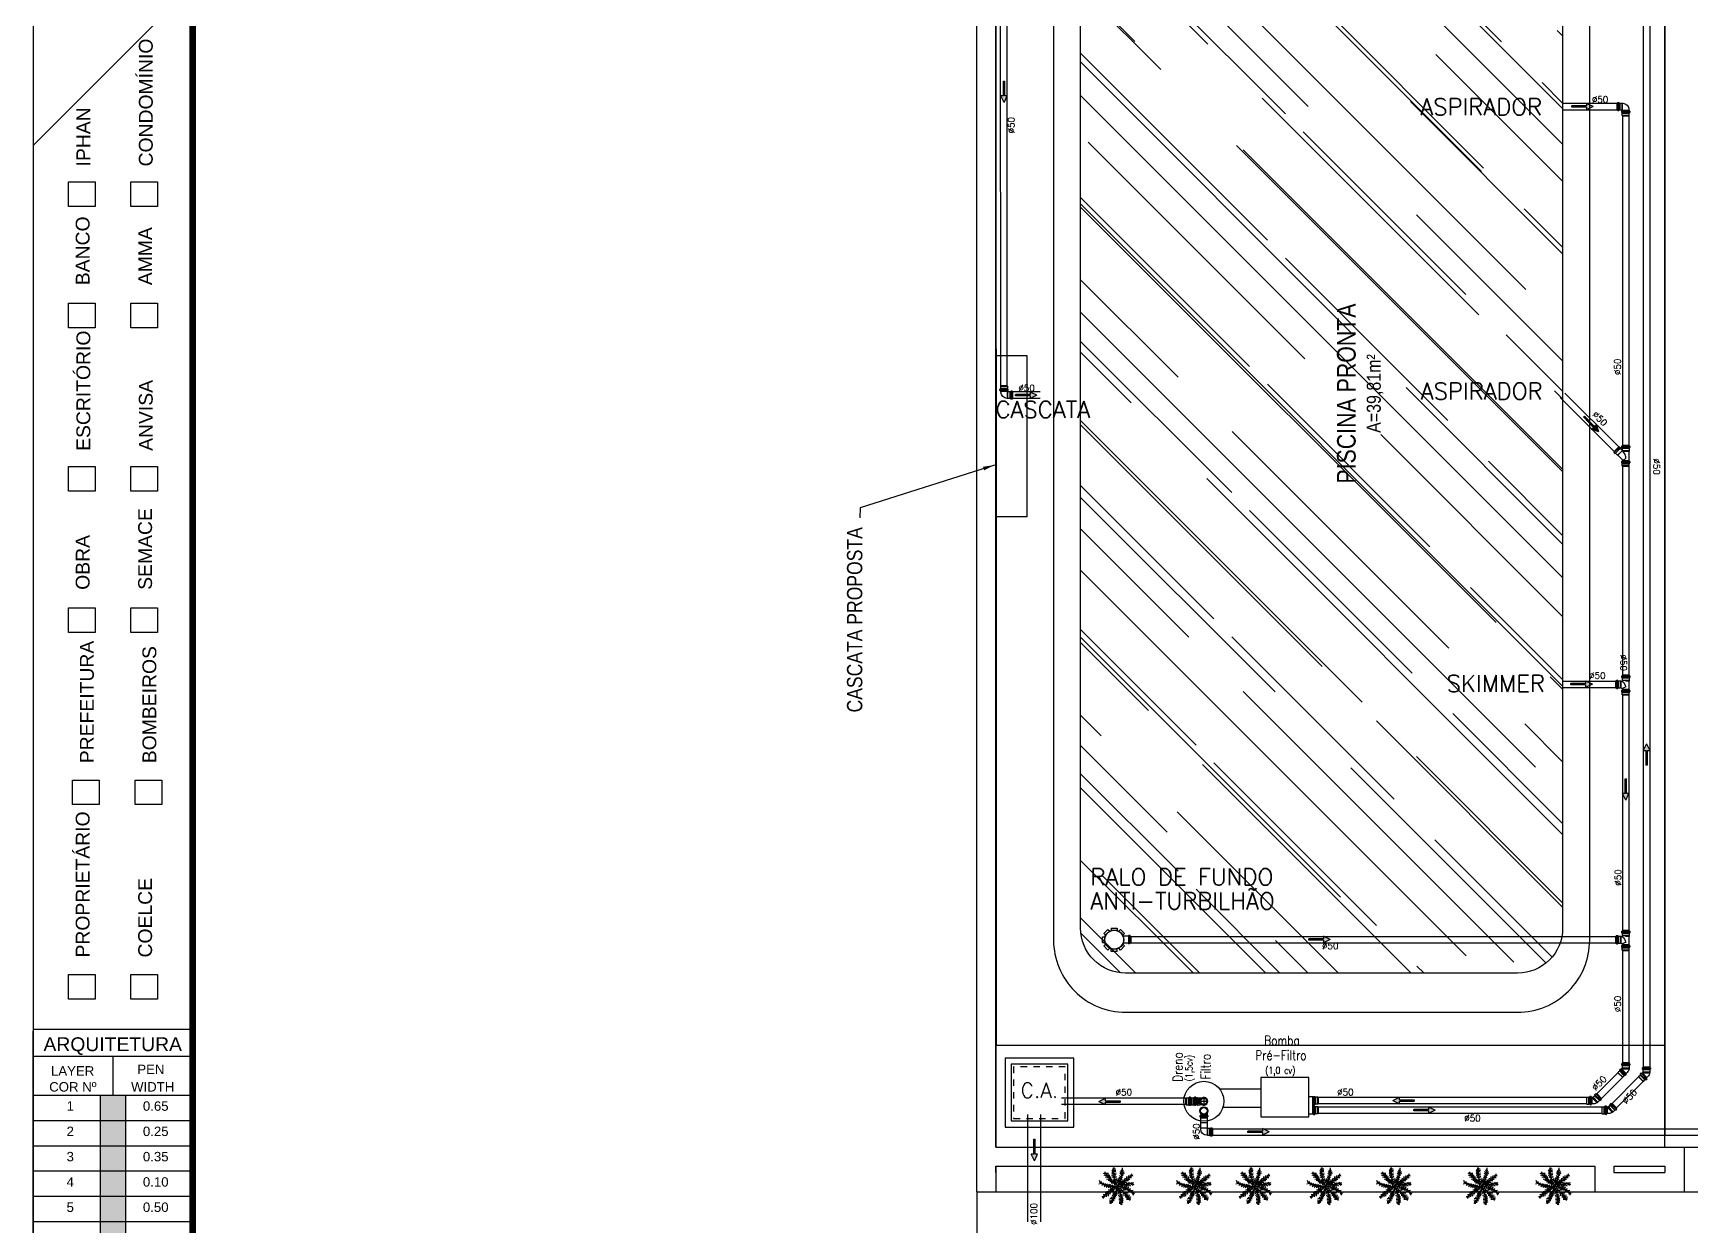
# Model space of a CAD drawing. Header units: millimetres. Extents: x 3923 to 4007, y 744 to 982.
# Drawn here: x 3923.03 to 3949, y 813.66 to 832.34 of the extents above; entities that cross this region are included whole.
import ezdxf
from ezdxf.enums import TextEntityAlignment as Align

# ---------------------------------------------------------------- set-up
doc = ezdxf.new("R2010")
doc.units = ezdxf.units.MM
doc.header["$LTSCALE"] = 20
doc.linetypes.add('HIDDEN', pattern=[0.375, 0.25, -0.125])
doc.linetypes.add('LS', pattern=[0.5, 0.25, -0.25])
for name, color, linetype in [('AF', 5, 'Continuous'), ('CONEXAO_ESGOTO_ES', 7, 'Continuous'), ('E-txt-g', 3, 'Continuous'), ('Esgoto', 5, 'Continuous'), ('HIDROGRAFIA', 4, 'Continuous'), ('HIDROSSANITÁRIO', 8, 'Continuous'), ('LINHA_SIMETRIA', 1, 'LS'), ('OITI_AF_TEXTOS INDICAÇÕES', 2, 'Continuous'), ("PRANCHA - PROJETU'S", 7, 'Continuous'), ('Prumadas_T', 2, 'Continuous'), ('SANITÁRIO', 2, 'Continuous'), ('Texto-Tubos', 7, 'Continuous'), ('TigreCad', 3, 'Continuous'), ('Tinterno', 9, 'Continuous'), ('VE', 118, 'Continuous')]:
    doc.layers.add(name, color=color, linetype=linetype)
doc.layers.add('E-Txt-W', color=7, linetype='Continuous', lineweight=20)
doc.styles.add('ARIAL', font='arial.ttf', dxfattribs={"height": 2})
doc.styles.add('F2', font='ARIALN.TTF')
doc.styles.add('R80', font='simplex.shx', dxfattribs={"height": 12})
doc.styles.add('REG60', font='romans.shx', dxfattribs={"width": 0.8, "height": 0.15})
doc.styles.add('REG80', font='romans.shx', dxfattribs={"width": 0.8, "height": 0.2})
doc.styles.add('ROMANS', font='romans__.ttf', dxfattribs={"height": 0.1})
doc.styles.get("Standard").update_dxf_attribs({"font": 'arial.ttf'})
doc.styles.add('TCTUBOS-TXT', font='txt.shx')
doc.dimstyles.get("Standard").update_dxf_attribs({"dimtxt": 0.18, "dimasz": 0.18, "dimexe": 0.18, "dimexo": 0.0625, "dimgap": 0.09, "dimtad": 0, "dimtih": 1, "dimtoh": 1, "dimdec": 4, "dimzin": 0, "dimdsep": 46, "dimtxsty": 'Standard', "dimcen": 0.09, "dimadec": 0, "dimazin": 0, "dimtfac": 1, "dimtdec": 4, "dimtofl": 0, "dimtmove": 0, "dimatfit": 3, "dimfxl": 0, "dimtolj": 1, "dimtzin": 0, "dimarcsym": 0})

# ---------------------------------------------------------------- blocks, each defined once
blk = doc.blocks.new('ADFSGASDFG')
at = {"layer": "PRANCHA - PROJETU'S"}
h = blk.add_hatch(color=1, dxfattribs=at)
h.set_gradient(color1=(255, 0, 0), color2=(255, 0, 0), tint=1)
h.paths.add_polyline_path([(278.03, 60.265), (277.634, 60.265), (277.634, 59.869), (278.03, 59.869)])
h = blk.add_hatch(color=1, dxfattribs=at)
h.set_gradient(color1=(255, 255, 0), color2=(255, 255, 0), tint=1)
h.paths.add_polyline_path([(278.03, 59.473), (278.03, 59.869), (277.634, 59.869), (277.634, 59.473)])
h = blk.add_hatch(color=1, dxfattribs=at)
h.set_gradient(color1=(0, 255, 0), color2=(0, 255, 0), tint=1)
h.paths.add_polyline_path([(278.03, 59.473), (277.634, 59.473), (277.634, 59.077), (278.03, 59.077)])
h = blk.add_hatch(color=1, dxfattribs=at)
h.set_gradient(color1=(0, 255, 255), color2=(0, 255, 255), tint=1)
h.paths.add_polyline_path([(278.03, 59.077), (277.634, 59.077), (277.634, 58.681), (278.03, 58.681)])
h = blk.add_hatch(color=1, dxfattribs=at)
h.set_gradient(color1=(0, 0, 255), color2=(0, 0, 255), tint=1)
h.paths.add_polyline_path([(278.03, 58.681), (277.634, 58.681), (277.634, 58.285), (278.03, 58.285)])
h = blk.add_hatch(color=1, dxfattribs=at)
h.set_gradient(color1=(255, 0, 255), color2=(255, 0, 255), tint=1)
h.paths.add_polyline_path([(278.03, 58.285), (277.634, 58.285), (277.634, 57.889), (278.03, 57.889)])
at = {"layer": "PRANCHA - PROJETU'S", "color": 1}
for p, q in [((276.578, 107.346), (276.578, 47.946)), ((279.078, 77.646), (276.578, 75.146))]:
    blk.add_line(p, q, dxfattribs=at)
at = {"layer": "PRANCHA - PROJETU'S"}
for p, q in [((279.086, 61.299), (276.578, 61.299)), ((276.578, 55.909), (276.578, 61.272)), ((279.086, 60.876), (276.578, 60.876)), ((279.086, 60.876), (276.578, 60.876)), ((277.832, 60.265), (277.832, 60.876)), ((279.086, 60.876), (279.086, 55.909)), ((279.086, 60.265), (276.578, 60.265)), ((277.634, 55.909), (277.634, 60.265)), ((278.03, 55.909), (278.03, 60.265)), ((279.086, 59.869), (276.578, 59.869)), ((279.086, 59.473), (276.578, 59.473)), ((279.086, 59.077), (276.578, 59.077)), ((279.086, 58.681), (276.578, 58.681)), ((279.086, 58.285), (276.578, 58.285))]:
    blk.add_line(p, q, dxfattribs=at)
at = {"layer": "PRANCHA - PROJETU'S", "color": 4, "const_width": 0.1}
blk.add_lwpolyline([(279.078, 106.346), (359.678, 106.346), (359.678, 48.946), (279.078, 48.946)], close=True, dxfattribs=at)
at = {"layer": "PRANCHA - PROJETU'S"}
for points in [[(277.13, 74.573), (277.548, 74.573), (277.548, 74.187), (277.13, 74.187)], [(278.109, 74.573), (278.526, 74.573), (278.526, 74.187), (278.109, 74.187)], [(277.13, 72.674), (277.548, 72.674), (277.548, 72.289), (277.13, 72.289)], [(278.109, 72.674), (278.526, 72.674), (278.526, 72.289), (278.109, 72.289)], [(277.13, 70.118), (277.548, 70.118), (277.548, 69.732), (277.13, 69.732)], [(278.109, 70.118), (278.526, 70.118), (278.526, 69.732), (278.109, 69.732)], [(277.13, 67.904), (277.548, 67.904), (277.548, 67.518), (277.13, 67.518)], [(278.109, 67.904), (278.526, 67.904), (278.526, 67.518), (278.109, 67.518)], [(277.197, 65.206), (277.615, 65.206), (277.615, 64.821), (277.197, 64.821)], [(278.176, 65.206), (278.594, 65.206), (278.594, 64.821), (278.176, 64.821)], [(277.13, 62.158), (277.548, 62.158), (277.548, 61.773), (277.13, 61.773)], [(278.109, 62.158), (278.526, 62.158), (278.526, 61.773), (278.109, 61.773)]]:
    blk.add_lwpolyline(points, close=True, dxfattribs=at)
at = {"layer": "PRANCHA - PROJETU'S", "color": 2, "style": 'ARIAL'}
for s, height, p in [('CONDOMÍNIO', 0.2168, (278.235, 74.816)), ('IPHAN', 0.2168, (277.256, 74.816)), ('BANCO', 0.2168, (277.245, 72.956)), ('AMMA', 0.2168, (278.224, 72.956)), ('ESCRITÓRIO', 0.2168, (277.256, 70.361)), ('ANVISA', 0.2168, (278.235, 70.361)), ('SEMACE', 0.2168, (278.224, 68.185)), ('OBRA', 0.2168, (277.245, 68.185)), ('PREFEITURA', 0.2168, (277.312, 65.469)), ('BOMBEIROS', 0.2168, (278.291, 65.469)), ('PROPRIETÁRIO', 0.21676, (277.245, 62.426)), ('COELCE', 0.2168, (278.224, 62.426))]:
    blk.add_text(s, height=height, rotation=90, dxfattribs=at).set_placement(p, align=Align.TOP_LEFT)
blk.add_text('ARQUITETURA', height=0.21676, dxfattribs=at).set_placement((276.74, 61.176), align=Align.TOP_LEFT)
at = {"layer": "PRANCHA - PROJETU'S", "style": 'ARIAL'}
for s, height, p in [('LAYER', 0.1479, (276.858, 60.724)), ('PEN', 0.1479, (278.211, 60.747)), ('COR Nº', 0.1479, (276.83, 60.474)), ('WIDTH', 0.1479, (278.113, 60.474)), ('1', 0.148, (277.102, 60.173)), ('0.65', 0.1479, (278.298, 60.173)), ('2', 0.148, (277.102, 59.777)), ('0.25', 0.1479, (278.298, 59.777)), ('3', 0.148, (277.102, 59.381)), ('0.35', 0.1479, (278.298, 59.381)), ('4', 0.148, (277.102, 58.985)), ('0.10', 0.1479, (278.298, 58.985)), ('5', 0.148, (277.102, 58.589)), ('0.50', 0.1479, (278.298, 58.589))]:
    blk.add_text(s, height=height, dxfattribs=at).set_placement(p, align=Align.TOP_LEFT)
blk = doc.blocks.new('TXT-AMB75')
at = {"layer": 'E-txt-g', "style": 'REG80', "width": 0.8, "flags": 8}
blk.add_attdef('TXT', text='', height=0.2, dxfattribs=at).set_placement((0.005, 0.296), align=Align.CENTER)
at = {"layer": 'E-Txt-W', "style": 'REG60', "width": 0.8, "flags": 8}
blk.add_attdef('TXT', text='', height=0.15, dxfattribs=at).set_placement((0.005, 0.027), align=Align.CENTER)
blk = doc.blocks.new('FLOR2')
at = {"layer": 'VE', "color": 8}
for p, q in [((-80, 253), (-102, 282)), ((-83, 267), (-72, 290)), ((-77, 238), (-65, 269)), ((52, 229), (26, 258)), ((54, 258), (41, 273)), ((51, 215), (80, 258)), ((53, 244), (74, 286)), ((-248, 123), (-283, 102)), ((-229, 122), (-259, 154)), ((-209, 119), (-251, 98)), ((-190, -16), (-242, 10)), ((-171, 110), (-217, 98)), ((-195, 116), (-211, 147)), ((-162, -11), (-204, 23)), ((-143, 101), (-184, 85)), ((-138, -6), (-174, 21)), ((-157, 106), (-168, 137)), ((-111, 87), (-161, 77)), ((-104, -3), (-140, 24)), ((-129, 95), (-135, 128)), ((-92, 76), (-133, 60)), ((-79, 0), (-115, 28)), ((-71, 63), (-110, 47)), ((-101, 81), (-107, 115)), ((-75, 224), (-102, 246)), ((-66, 186), (-93, 208)), ((-58, 153), (-91, 179)), ((-84, 72), (-80, 98)), ((-45, 110), (-83, 141)), ((-50, 47), (-83, 34)), ((-36, 82), (-75, 107)), ((-35, -8), (-70, 1)), ((-69, 200), (-48, 241)), ((-28, 27), (-69, 0)), ((-61, 166), (-31, 214)), ((-61, 56), (-57, 90)), ((-51, 128), (-27, 175)), ((-25, 50), (-48, 61)), ((-39, 91), (-20, 146)), ((-31, 67), (-12, 113)), ((-19, 33), (-9, 79)), ((-11, 15), (8, 51)), ((17, 74), (2, 113)), ((27, 103), (7, 147)), ((8, 14), (8, 51)), ((49, 200), (17, 234)), ((44, 167), (17, 210)), ((35, 128), (17, 176)), ((18, -12), (54, 12)), ((19, 20), (55, 12)), ((23, 90), (60, 113)), ((29, 26), (26, 68)), ((31, 113), (65, 137)), ((42, 157), (75, 195)), ((44, 35), (83, 29)), ((48, 191), (80, 229)), ((55, 42), (49, 84)), ((81, 61), (67, 100)), ((67, 51), (106, 45)), ((74, 13), (115, -7)), ((105, 81), (90, 117)), ((98, 75), (137, 72)), ((104, 16), (130, 47)), ((125, 101), (109, 124)), ((116, 91), (160, 89)), ((142, 118), (121, 144)), ((123, 19), (159, -8)), ((128, 20), (162, 65)), ((158, 136), (135, 160)), ((135, 110), (178, 110)), ((147, 23), (189, -11)), ((151, 128), (196, 131)), ((174, 158), (153, 176)), ((188, 178), (161, 191)), ((162, 26), (196, 73)), ((166, 147), (213, 152)), ((197, 193), (175, 202)), ((175, 29), (226, 2)), ((180, 166), (207, 166)), ((190, 32), (234, 86)), ((193, 186), (219, 189)), ((209, 38), (259, 20)), ((228, 43), (249, 73)), ((234, 50), (270, 39)), ((256, 53), (276, 71)), ((-261, -36), (-297, -24)), ((-272, -40), (-292, -59)), ((-224, -25), (-274, -7)), ((-244, -31), (-265, -60)), ((-205, -20), (-249, -73)), ((-208, -174), (-234, -177)), ((-181, -135), (-229, -140)), ((-195, -154), (-223, -154)), ((-212, -181), (-190, -190)), ((-177, -14), (-211, -60)), ((-166, -116), (-211, -119)), ((-203, -166), (-176, -179)), ((-150, -98), (-193, -98)), ((-190, -146), (-168, -164)), ((-143, -7), (-178, -52)), ((-131, -79), (-176, -77)), ((-173, -124), (-150, -147)), ((-157, -105), (-137, -132)), ((-113, -62), (-153, -60)), ((-119, -4), (-145, -35)), ((-141, -88), (-124, -111)), ((-82, -38), (-121, -33)), ((-120, -69), (-105, -105)), ((-90, -3), (-117, -34)), ((-84, -217), (-113, -232)), ((-71, -194), (-111, -203)), ((-59, -22), (-98, -16)), ((-59, -171), (-98, -175)), ((-96, -49), (-82, -88)), ((-90, -226), (-81, -245)), ((-45, -138), (-81, -148)), ((-76, -202), (-60, -237)), ((-70, -29), (-64, -72)), ((-37, -114), (-69, -119)), ((-29, -85), (-68, -96)), ((-63, -179), (-44, -219)), ((-24, -57), (-62, -72)), ((-50, -150), (-41, -185)), ((-44, -15), (-41, -57)), ((-40, -122), (-28, -153)), ((-31, -100), (-17, -124)), ((-25, -70), (-13, -100)), ((-17, -15), (-5, -46)), ((5, -32), (-13, -79)), ((16, -54), (-3, -100)), ((24, -79), (5, -134)), ((10, -38), (32, -49)), ((36, -116), (12, -162)), ((46, -154), (15, -201)), ((21, -70), (60, -95)), ((30, -98), (67, -128)), ((33, -20), (32, -58)), ((54, -187), (32, -229)), ((42, -26), (71, -6)), ((42, -141), (76, -167)), ((62, -226), (49, -257)), ((51, -63), (59, -95)), ((51, -174), (78, -196)), ((54, -32), (57, -66)), ((67, -254), (56, -278)), ((59, -212), (86, -234)), ((64, -74), (111, -79)), ((65, -241), (86, -270)), ((66, -37), (101, -13)), ((75, -83), (82, -127)), ((80, -42), (82, -69)), ((87, -94), (128, -99)), ((89, -45), (126, -21)), ((102, -109), (98, -145)), ((99, -49), (112, -81)), ((109, -52), (156, -33)), ((109, -116), (150, -121)), ((121, -130), (119, -163)), ((129, -57), (142, -88)), ((131, -143), (171, -149)), ((138, -151), (135, -176)), ((144, -60), (181, -36)), ((146, -162), (178, -167)), ((159, -62), (176, -90)), ((173, -63), (216, -42)), ((198, -64), (220, -91)), ((213, -64), (249, -35)), ((232, -63), (268, -88)), ((240, -55), (269, -28))]:
    blk.add_line(p, q, dxfattribs=at)
for centre, radius, start, end in [((1088, 462), 1187, 188.516, 202.6061), ((-486, 269), 540, 336.1944, 2.2987), ((-27, -730), 732, 93.4205, 111.3892), ((-266, -219), 343, 41.079, 90.2435), ((196, -423), 475, 115.4351, 150.987), ((-482, 28), 467, 321.3423, 356.988), ((-212, 435), 475, 295.4351, 330.987), ((201, 279), 343, 232.5988, 281.7634), ((-1103, -450), 1187, 8.516, 22.6061), ((-112, 350), 262, 304.4561, 313.2891), ((11, 743), 732, 273.4205, 291.3892), ((-241, -435), 473, 32.1218, 54.7349)]:
    blk.add_arc(centre, radius, start, end, dxfattribs=at)
blk = doc.blocks.new('*U880', base_point=(2197.625, 51.184))
at = {"linetype": 'Continuous'}
for p, q in [((2197.595, 51.233), (2197.595, 51.231)), ((2197.598, 51.233), (2197.595, 51.233)), ((2197.595, 51.231), (2197.598, 51.231)), ((2197.598, 51.236), (2197.653, 51.236)), ((2197.598, 51.236), (2197.598, 51.233)), ((2197.598, 51.233), (2197.653, 51.233)), ((2197.598, 51.231), (2197.653, 51.231)), ((2197.598, 51.231), (2197.598, 51.213)), ((2197.598, 51.213), (2197.653, 51.213)), ((2197.6, 51.211), (2197.598, 51.213)), ((2197.65, 51.211), (2197.6, 51.211)), ((2197.6, 51.211), (2197.6, 51.184)), ((2197.65, 51.211), (2197.653, 51.213)), ((2197.65, 51.184), (2197.65, 51.211)), ((2197.653, 51.236), (2197.653, 51.233)), ((2197.653, 51.236), (2197.653, 51.233)), ((2197.653, 51.233), (2197.655, 51.233)), ((2197.653, 51.231), (2197.653, 51.213)), ((2197.655, 51.231), (2197.653, 51.231)), ((2197.655, 51.233), (2197.655, 51.231))]:
    blk.add_line(p, q, dxfattribs=at)
for radius, start, end in [(0.03, 146.4427, 33.5573), (0.0275, 155.38, 24.62), (0.025, 180, 0)]:
    blk.add_arc((2197.625, 51.184), radius, start, end, dxfattribs=at)
at = {"layer": 'CONEXAO_ESGOTO_ES'}
blk.add_line((2197.645, 51.224), (2197.605, 51.224), dxfattribs=at)
blk.add_circle((2197.625, 51.184), 0.025, dxfattribs=at)
at = {"layer": 'LINHA_SIMETRIA'}
for p, q in [((2197.657, 51.184), (2197.594, 51.184)), ((2197.625, 51.24), (2197.625, 51.151))]:
    blk.add_line(p, q, dxfattribs=at)
blk = doc.blocks.new('11030602p')
at = {"layer": 'TigreCad'}
for p, q in [((0, -27), (0, 27)), ((0, 27), (4, 27)), ((6, 31), (5, 28)), ((7, 32), (16, 32)), ((7, -31), (7, 31)), ((16, -31), (16, 31)), ((17, 31), (17, 28)), ((18, 27), (23, 27)), ((23, 27), (23, 27)), ((40, 27), (23, 27)), ((40, 27), (42, 25)), ((42, -25), (42, 25)), ((0, -27), (4, -27)), ((6, -31), (5, -28)), ((7, -32), (16, -32)), ((17, -31), (17, -28)), ((18, -27), (23, -27)), ((23, -27), (23, -27)), ((40, -27), (23, -27)), ((40, -27), (42, -25))]:
    blk.add_line(p, q, dxfattribs=at)
for centre, start, end in [((4, 28), 270, 345), ((7, 31), 90, 165), ((16, 31), 5, 90), ((18, 28), 185, 270), ((4, -28), 15, 90), ((7, -31), 195, 270), ((16, -31), 270, 355), ((18, -28), 90, 175)]:
    blk.add_arc(centre, 1, start, end, dxfattribs=at)
at = {"layer": 'Tinterno'}
for p, q in [((5, -27), (5, 27)), ((17, -27), (17, 27)), ((23, 27), (23, -27)), ((23, -27), (23, 27)), ((40, 27), (40, -27))]:
    blk.add_line(p, q, dxfattribs=at)
blk = doc.blocks.new('j4n50p')
at = {"layer": 'TigreCad'}
for p, q in [((-24, 12), (-32, 3)), ((6, 27), (3, 27)), ((3, 25), (3, 27)), ((3, 27), (3, -30)), ((6, 25), (6, 27)), ((6, 27), (6, -27)), ((9, 25), (6, 25)), ((11, 27), (9, 25)), ((28, 27), (11, 27)), ((11, 27), (11, -27)), ((33, 27), (28, 27)), ((28, 27), (28, 27)), ((34, 31), (34, 28)), ((34, 31), (34, -31)), ((44, 32), (35, 32)), ((44, 31), (45, 28)), ((44, 31), (44, -31)), ((51, 27), (46, 27)), ((51, 27), (51, -27)), ((9, -27), (3, -32)), ((6, -27), (3, -30)), ((3, -30), (3, -32)), ((6, -27), (6, -29)), ((11, -27), (10, -27)), ((28, -27), (11, -27)), ((33, -27), (28, -27)), ((28, -27), (28, -27)), ((34, -31), (34, -28)), ((44, -32), (35, -32)), ((44, -31), (45, -28)), ((51, -27), (46, -27))]:
    blk.add_line(p, q, dxfattribs=at)
for centre, radius, start, end in [((10, -22), 47.3, 97.6023, 134.5558), ((33, 28), 1, 270, 355), ((35, 31), 1, 90, 175), ((44, 31), 1, 15, 90), ((46, 28), 1, 195, 270), ((10, -27), 1, 45, 135), ((33, -28), 1, 5, 90), ((35, -31), 1, 185, 270), ((44, -31), 1, 270, 345), ((46, -28), 1, 90, 165)]:
    blk.add_arc(centre, radius, start, end, dxfattribs=at)
at = {"layer": 'Tinterno'}
for p, q in [((3, -32), (-32, 3)), ((3, 25), (3, -32)), ((6, 25), (6, -29)), ((9, 25), (9, -27)), ((28, 27), (28, -27)), ((28, 27), (28, -27)), ((33, 27), (33, -27)), ((45, 27), (45, -27))]:
    blk.add_line(p, q, dxfattribs=at)
blk = doc.blocks.new('26276942p')
at = {"layer": 'TigreCad'}
for p, q in [((56, 25), (-18, 25)), ((59, 27), (56, 27)), ((56, 25), (56, 27)), ((56, 25), (56, -23)), ((59, 25), (59, 27)), ((61, 25), (59, 25)), ((59, 25), (59, -25)), ((63, 27), (61, 25)), ((63, -26), (63, 27)), ((80, 27), (63, 27)), ((80, -27), (80, 27)), ((85, 27), (80, 27)), ((80, 27), (80, 27)), ((86, 31), (86, 28)), ((86, 31), (86, -31)), ((96, 32), (87, 32)), ((96, 31), (96, -31)), ((97, 31), (98, 28)), ((103, 27), (99, 27)), ((103, 27), (103, -27)), ((-11, -25), (-18, -25)), ((26, -61), (-10, -26)), ((26, -64), (63, -26)), ((26, -64), (26, -61)), ((41, -79), (26, -64)), ((83, -39), (39, -83)), ((39, -83), (41, -81)), ((45, -90), (39, -84)), ((47, -90), (49, -89)), ((89, -50), (50, -89)), ((53, -92), (50, -89)), ((92, -53), (53, -92)), ((59, -25), (56, -23)), ((80, -27), (68, -27)), ((79, -41), (68, -29)), ((85, -27), (80, -27)), ((80, -27), (80, -27)), ((83, -39), (81, -41)), ((90, -45), (84, -39)), ((86, -31), (86, -28)), ((96, -32), (87, -32)), ((90, -47), (89, -49)), ((92, -53), (89, -50)), ((97, -31), (98, -28)), ((103, -27), (99, -27))]:
    blk.add_line(p, q, dxfattribs=at)
for points in [[(1, -1, -0.153495), (5, 0, -0.085604), (22, -2, -0.043194), (39, -9, -0.022416), (56, -21, -0.009739)], [(-11, -25, -0.086386), (-10, -17, -0.063763), (-4, -7, -0.026182), (1, -1, -0.049941)], [(59, -23, -0.003371), (61, -25, -0.009739), (67, -28, -0.042942)]]:
    blk.add_lwpolyline(points, format="xyb", dxfattribs=at)
for centre, radius, start, end in [((85, 28), 1, 270, 355), ((87, 31), 1, 90, 175), ((96, 31), 1, 15, 90), ((99, 28), 1, 195, 270), ((-11, -27), 1.5, 45, 90), ((40, -83), 1, 140, 225), ((40, -80), 1, 320, 45), ((46, -90), 1, 225, 300), ((50, -90), 1, 45, 120), ((68, -28), 1, 90, 225), ((80, -40), 1, 225, 310), ((83, -40), 1, 45, 130), ((85, -28), 1, 5, 90), ((87, -31), 1, 185, 270), ((90, -50), 1, 150, 225), ((90, -46), 1, 330, 45), ((96, -31), 1, 270, 345), ((99, -28), 1, 90, 165)]:
    blk.add_arc(centre, radius, start, end, dxfattribs=at)
at = {"layer": 'Tinterno'}
for p, q in [((-18, 25), (-18, -25)), ((56, 27), (56, -23)), ((59, 27), (59, -25)), ((61, -25), (61, 25)), ((80, -27), (80, 27)), ((86, 27), (86, -27)), ((98, 27), (98, -27)), ((62, -25), (26, -61)), ((80, -41), (41, -80)), ((90, -46), (46, -90))]:
    blk.add_line(p, q, dxfattribs=at)
blk = doc.blocks.new('j9n50p')
at = {"layer": 'TigreCad'}
for p, q in [((28, 25), (24, 25)), ((30, 27), (28, 25)), ((47, 27), (30, 27)), ((30, 27), (30, -27)), ((52, 27), (47, 27)), ((47, 27), (47, 27)), ((47, 27), (47, -27)), ((53, 31), (53, 28)), ((53, 31), (53, -31)), ((63, 32), (54, 32)), ((63, 31), (63, -31)), ((64, 31), (65, 28)), ((70, 27), (66, 27)), ((70, 27), (70, -27)), ((-25, -24), (-25, -30)), ((25, -26), (25, -30)), ((28, -25), (26, -25)), ((30, -27), (28, -25)), ((47, -27), (30, -27)), ((52, -27), (47, -27)), ((47, -27), (47, -27)), ((53, -31), (53, -28)), ((63, -32), (54, -32)), ((64, -31), (65, -28)), ((70, -27), (66, -27))]:
    blk.add_line(p, q, dxfattribs=at)
for centre, radius, start, end in [((24, -24), 48.9, 90, 180), ((52, 28), 1, 270, 355), ((54, 31), 1, 90, 175), ((63, 31), 1, 15, 90), ((66, 28), 1, 195, 270), ((26, -26), 1, 90, 180), ((52, -28), 1, 5, 90), ((54, -31), 1, 185, 270), ((63, -31), 1, 270, 345), ((66, -28), 1, 90, 165)]:
    blk.add_arc(centre, radius, start, end, dxfattribs=at)
at = {"layer": 'Tinterno'}
for p, q in [((28, 25), (28, -25)), ((47, 27), (47, -27)), ((53, 27), (53, -27)), ((65, 27), (65, -27)), ((25, -30), (-25, -30))]:
    blk.add_line(p, q, dxfattribs=at)
blk = doc.blocks.new('ten50p')
at = {"layer": 'TigreCad'}
for p, q in [((-32, 64), (-32, 55)), ((-31, 65), (-28, 66)), ((-31, 64), (31, 64)), ((-31, 55), (31, 55)), ((-31, 54), (-28, 54)), ((-27, 71), (27, 71)), ((-27, 71), (-27, 67)), ((-27, 53), (-27, 48)), ((-27, 48), (-27, 31)), ((-27, 48), (27, 48)), ((-27, 48), (-27, 48)), ((-27, 31), (27, 31)), ((-27, 31), (-25, 30)), ((-27, 27), (-27, 24)), ((-25, 27), (-27, 27)), ((-27, 27), (0, 27)), ((-25, 24), (-27, 24)), ((-27, 24), (0, 24)), ((-25, 30), (-25, 27)), ((-25, 24), (-25, -42)), ((0, 24), (0, 27)), ((27, 31), (25, 30)), ((25, 30), (25, 24)), ((27, 71), (27, 67)), ((27, 53), (27, 48)), ((27, 48), (27, 48)), ((27, 48), (27, 31)), ((31, 65), (28, 66)), ((31, 54), (28, 54)), ((32, 64), (32, 55)), ((40, 27), (38, 26)), ((40, 27), (40, -27)), ((56, 27), (40, 27)), ((57, 27), (56, 27)), ((57, 27), (57, -27)), ((61, 27), (57, 27)), ((63, 31), (62, 28)), ((63, 31), (63, -31)), ((72, 32), (64, 32)), ((72, 31), (72, -31)), ((73, 31), (74, 28)), ((79, 27), (75, 27)), ((79, 27), (79, -27)), ((0, -21), (25, -33)), ((25, -33), (25, -42)), ((40, -27), (39, -26)), ((56, -27), (40, -27)), ((57, -27), (56, -27)), ((61, -27), (57, -27)), ((63, -31), (62, -28)), ((72, -32), (64, -32)), ((73, -31), (74, -28)), ((79, -27), (75, -27))]:
    blk.add_line(p, q, dxfattribs=at)
for centre, radius, start, end in [((-31, 64), 1, 105, 180), ((-31, 55), 1, 180, 265), ((-28, 67), 1, 285, 0), ((-28, 53), 1, 0, 85), ((89, -43), 91.6, 134.1792, 165.8838), ((26, 24), 1, 180, 286.2777), ((28, 67), 1, 180, 255), ((28, 53), 1, 95, 180), ((57, -81), 108, 99.9198, 106.2777), ((31, 64), 1, 0, 75), ((31, 55), 1, 275, 0), ((61, 28), 1, 270, 355), ((64, 31), 1, 90, 175), ((72, 31), 1, 15, 90), ((75, 28), 1, 195, 270), ((57, -81), 57.6, 108.4794, 123.2986), ((61, -28), 1, 5, 90), ((64, -31), 1, 185, 270), ((72, -31), 1, 270, 345), ((75, -28), 1, 90, 165)]:
    blk.add_arc(centre, radius, start, end, dxfattribs=at)
at = {"layer": 'Tinterno'}
for p, q in [((-27, 66), (27, 66)), ((-27, 54), (27, 54)), ((-27, 48), (27, 48)), ((-25, 30), (25, 30)), ((-25, 27), (0, 27)), ((-25, 24), (0, 24)), ((0, 27), (0, 27)), ((0, 24), (0, 24)), ((38, 25), (38, -27)), ((56, 27), (56, -27)), ((62, 27), (62, -27)), ((74, 27), (74, -27)), ((-25, -42), (25, -42))]:
    blk.add_line(p, q, dxfattribs=at)
blk = doc.blocks.new('27150012p')
at = {"layer": 'TigreCad'}
for p, q in [((-92, -23), (-92, 22)), ((-92, 22), (-72, 22)), ((-81, 49), (-49, 81)), ((-81, 49), (-67, 35)), ((-49, 81), (-35, 67)), ((-23, 91), (-23, 72)), ((-23, 91), (22, 91)), ((22, 91), (22, 72)), ((49, 81), (35, 67)), ((49, 81), (81, 49)), ((81, 49), (67, 35)), ((111, 27), (70, 27)), ((113, 31), (112, 28)), ((122, 32), (114, 32)), ((114, 31), (114, -31)), ((122, 31), (122, -31)), ((123, 31), (124, 28)), ((129, 27), (125, 27)), ((129, 27), (129, -27)), ((-92, -23), (-72, -23)), ((-81, -49), (-67, -35)), ((-49, -81), (-81, -49)), ((-49, -81), (-35, -67)), ((-23, -92), (-23, -72)), ((22, -92), (-23, -92)), ((22, -92), (22, -72)), ((49, -81), (35, -67)), ((81, -49), (49, -81)), ((81, -49), (67, -35)), ((111, -27), (70, -27)), ((113, -31), (112, -28)), ((122, -32), (114, -32)), ((123, -31), (124, -28)), ((129, -27), (125, -27))]:
    blk.add_line(p, q, dxfattribs=at)
blk.add_circle((0, 0), 75.5, dxfattribs=at)
for centre, start, end in [((111, 28), 270, 355), ((114, 31), 90, 175), ((122, 31), 15, 90), ((125, 28), 195, 270), ((111, -28), 5, 90), ((114, -31), 185, 270), ((122, -31), 270, 345), ((125, -28), 90, 165)]:
    blk.add_arc(centre, 1, start, end, dxfattribs=at)
at = {"layer": 'Tinterno'}
for p, q in [((112, 27), (112, -27)), ((124, 27), (124, -27))]:
    blk.add_line(p, q, dxfattribs=at)
blk.add_circle((0, 0), 73.5, dxfattribs=at)
blk = doc.blocks.new('_cxareia')
for p, q in [((40, 40), (-40, 40)), ((-40, 40), (-40, -40)), ((40, -40), (40, 40)), ((-40, -40), (40, -40))]:
    blk.add_line(p, q)
at = {"color": 1, "linetype": 'Continuous', "ltscale": 0.5}
for p, q in [((33, 33), (-33, 33)), ((-33, 33), (-33, -33)), ((33, -33), (33, 33)), ((-33, -33), (33, -33))]:
    blk.add_line(p, q, dxfattribs=at)
at = {"color": 1, "linetype": 'HIDDEN', "ltscale": 0.5}
for p, q in [((30, 30), (-30, 30)), ((-30, 30), (-30, -30)), ((30, -30), (30, 30)), ((-30, -30), (30, -30))]:
    blk.add_line(p, q, dxfattribs=at)
at = {"style": 'R80'}
blk.add_text('C.A.', height=17.28, dxfattribs=at).set_placement((-22, -6.1))
blk = doc.blocks.new('j9n50s')
at = {"layer": 'TigreCad'}
for p, q in [((19, 25), (30, 25)), ((19, -25), (30, -25))]:
    blk.add_line(p, q, dxfattribs=at)
for radius in [31.8, 27.4]:
    blk.add_circle((0, 0), radius, dxfattribs=at)
at = {"layer": 'Tinterno'}
for p, q in [((30, 25), (30, 10)), ((30, -10), (30, -25))]:
    blk.add_line(p, q, dxfattribs=at)
blk.add_circle((0, 0), 25.6, dxfattribs=at)
blk = doc.blocks.new('26300509p')
at = {"layer": 'TigreCad'}
for p, q in [((0, -27), (0, 27)), ((0, 27), (4, 27)), ((6, 31), (5, 28)), ((7, 32), (16, 32)), ((7, -31), (7, 31)), ((17, 31), (17, 28)), ((17, -31), (17, 31)), ((18, 27), (23, 27)), ((23, 27), (62, 27)), ((23, 27), (23, 27)), ((23, -27), (23, 27)), ((0, -27), (4, -27)), ((6, -31), (5, -28)), ((7, -32), (16, -32)), ((17, -31), (17, -28)), ((18, -27), (23, -27)), ((23, -27), (62, -27)), ((23, -27), (23, -27))]:
    blk.add_line(p, q, dxfattribs=at)
for centre, start, end in [((4, 28), 270, 345), ((7, 31), 90, 165), ((16, 31), 5, 90), ((18, 28), 185, 270), ((4, -28), 15, 90), ((7, -31), 195, 270), ((16, -31), 270, 355), ((18, -28), 90, 175)]:
    blk.add_arc(centre, 1, start, end, dxfattribs=at)
at = {"layer": 'Tinterno'}
for p, q in [((5, -27), (5, 27)), ((17, -27), (17, 27)), ((23, -27), (23, 27)), ((62, -27), (62, 27))]:
    blk.add_line(p, q, dxfattribs=at)
blk = doc.blocks.new('Seta')
at = {"layer": 'AF'}
blk.add_hatch(color=256, dxfattribs=at).paths.add_polyline_path([(-0.115, 0.004), (-0.115, -0.006), (0, -0.006), (0, -0.027), (0.053, -0.001), (0, 0.024), (0, 0.004)])
for p, q in [((0, 0.004), (-0.115, 0.004)), ((-0.115, -0.006), (-0.115, 0.004)), ((0.053, -0.001), (0, 0.024)), ((0, 0.024), (0, 0.004)), ((0, -0.006), (-0.115, -0.006)), ((0.053, -0.001), (0, -0.027)), ((0, -0.006), (0, -0.027))]:
    blk.add_line(p, q, dxfattribs=at)

msp = doc.modelspace()

# ---------------------------------------------------------------- hatches: boundary and pattern name
at = {"layer": 'AF'}
msp.add_hatch(color=256, dxfattribs=at).paths.add_polyline_path([(3944.661, 815.483), (3944.661, 815.463), (3944.891, 815.463), (3944.891, 815.422), (3944.997, 815.473), (3944.891, 815.524), (3944.891, 815.483)])
at = {"layer": 'HIDROSSANITÁRIO'}
h = msp.add_hatch(dxfattribs=at)
h.set_pattern_fill('AR-RROOF', color=8, scale=1.2, angle=135, style=0)
h.set_pattern_definition([(135, (4165.9969, -2176.6678), (-2.71529004, 1.01823376), [18, -2.4, 6, -1.2]), (135, (4164.4441, -2175.9635), (-0.2800143, -1.9770706), [3.6, -0.396, 7.2, -0.9]), (135, (4164.8514, -2176.9648), (-4.98086017, 3.84383246), [9.6, -1.68, 4.8, -1.2])])
edge = h.paths.add_edge_path()
edge.add_arc((3946.288, 835.02), 0.706, 0, 90, ccw=False)
edge.add_line((3946.994, 835.02), (3946.994, 818.326))
edge.add_arc((3946.288, 818.326), 0.706, -90, 0, ccw=False)
edge.add_line((3946.288, 817.62), (3940.147, 817.62))
edge.add_arc((3940.147, 818.326), 0.706, 180, 270, ccw=False)
edge.add_line((3939.442, 818.326), (3939.442, 835.02))
edge.add_arc((3940.147, 835.02), 0.706, 90, 180, ccw=False)
edge.add_line((3940.147, 835.726), (3946.288, 835.726))
h.paths.add_polyline_path([(3943.831, 825.213), (3943.831, 828.185), (3943.379, 828.185), (3943.379, 825.213)], flags=24)
h.paths.add_polyline_path([(3944.253, 826.017), (3944.253, 827.381), (3943.858, 827.381), (3943.858, 826.017)], flags=24)

# ---------------------------------------------------------------- linework, layer by layer
at = {"layer": 'AF'}
for p, q in [((3944.891, 815.483), (3944.661, 815.483)), ((3944.661, 815.463), (3944.661, 815.483)), ((3944.891, 815.463), (3944.661, 815.463)), ((3944.997, 815.473), (3944.891, 815.524)), ((3944.891, 815.524), (3944.891, 815.483)), ((3944.997, 815.473), (3944.891, 815.422)), ((3944.891, 815.463), (3944.891, 815.422))]:
    msp.add_line(p, q, dxfattribs=at)
at = {"layer": 'HIDROSSANITÁRIO', "color": 8, "linetype": 'Continuous'}
for p, q in [((3937.813, 814.197), (3937.813, 859.197)), ((3938.113, 814.897), (3938.113, 838.325)), ((3948.598, 835.14), (3948.598, 816.488)), ((3948.598, 816.488), (3938.113, 816.488)), ((3938.113, 814.897, 2.518), (3948.598, 814.897, 1.58)), ((3948.598, 814.897, 0.034), (3948.898, 814.897, 0.034)), ((3948.898, 814.897, 1.006), (3948.898, 814.197, 1.58)), ((3948.898, 814.897, 1.006), (3954.898, 814.897, 1.006)), ((3938.113, 814.497), (3938.113, 814.597)), ((3938.113, 814.597), (3938.113, 814.197)), ((3938.113, 814.597, 2.489), (3947.498, 814.597, 1.58)), ((3938.113, 814.597), (3938.113, 814.197)), ((3947.498, 814.597, 1.58), (3947.498, 814.197, 1.58)), ((3947.798, 814.597, -0.363), (3948.598, 814.597, -0.363)), ((3947.798, 814.597, 0.609), (3948.598, 814.597, 0.609)), ((3947.798, 814.597, 0.609), (3948.598, 814.597, 0.609)), ((3947.798, 814.597, 1.58), (3947.798, 814.497, 1.58)), ((3948.598, 814.597, 0.609), (3948.598, 814.497, 1.006)), ((3948.598, 814.597, 1.58), (3948.598, 814.497, 1.58)), ((3947.798, 814.497, 0.609), (3948.598, 814.497, 0.609)), ((3937.813, 814.197), (3938.113, 814.197)), ((3937.813, 814.197), (3937.813, 809.197)), ((3937.813, 814.197), (3938.113, 814.197)), ((3938.113, 814.197), (3947.498, 814.197, 1.58)), ((3947.498, 814.197, 0.609), (3948.898, 814.197, 0.609)), ((3948.898, 814.197, -0.363), (3968.765, 814.197, 1.047))]:
    msp.add_line(p, q, dxfattribs=at)
at = {"layer": 'HIDROSSANITÁRIO', "color": 8}
msp.add_line((3948.598, 816.488), (3948.598, 815.094, 1.58), dxfattribs=at)
msp.add_lwpolyline([(3938.113, 816.488), (3948.597, 816.493), (3948.598, 835.14), (3948.391, 836.084), (3947.921, 836.972), (3947.256, 837.639), (3946.828, 837.894), (3945.79, 838.264), (3945.113, 838.325), (3938.113, 838.325), (3938.121, 816.488)], dxfattribs=at)
at = {"layer": 'HIDROSSANITÁRIO', "color": 8, "elevation": -0.493}
for points in [[(3946.288, 835.96), (3940.147, 835.96, 0.414214), (3939.018, 834.831), (3939.018, 818.137, 0.414214), (3940.147, 817.008), (3946.288, 817.008, 0.414214), (3947.418, 818.137), (3947.418, 834.831, 0.414214)], [(3946.288, 835.726, -0.414214), (3946.994, 835.02), (3946.994, 818.326, -0.414214), (3946.288, 817.62), (3940.147, 817.62, -0.414214), (3939.442, 818.326), (3939.442, 835.02, -0.414214), (3940.147, 835.726)]]:
    msp.add_lwpolyline(points, format="xyb", close=True, dxfattribs=at)
at = {"layer": 'HIDROSSANITÁRIO', "color": 8, "linetype": 'HIDDEN'}
msp.add_lwpolyline([(3938.113, 824.769), (3938.113, 827.294), (3938.6, 827.294), (3938.6, 824.769)], close=True, dxfattribs=at)
at = {"layer": 'HIDROSSANITÁRIO', "color": 8, "linetype": 'Continuous', "elevation": 1.58}
msp.add_lwpolyline([(3948.598, 814.897), (3948.598, 816.493), (3938.113, 816.488), (3938.113, 814.897)], close=True, dxfattribs=at)
at = {"layer": 'SANITÁRIO'}
for p, q in [((3942.267, 815.802), (3941.622, 815.802)), ((3941.672, 815.524), (3942.267, 815.524))]:
    msp.add_line(p, q, dxfattribs=at)
for points in [[(3942.267, 815.372), (3943.017, 815.372), (3943.017, 815.984), (3942.267, 815.984)], [(3943.013, 815.419), (3943.078, 815.419), (3943.078, 815.682), (3943.013, 815.682)]]:
    msp.add_lwpolyline(points, close=True, dxfattribs=at)
msp.add_circle((3941.373, 815.614), 0.313, dxfattribs=at)
at = {"layer": 'TigreCad'}
for p, q in [((3948.257, 834.941), (3948.257, 816.149)), ((3948.358, 834.941), (3948.358, 816.149)), ((3938.192, 826.817, -0.493), (3938.188, 834.643, -0.493)), ((3938.293, 826.817, -0.493), (3938.288, 834.643, -0.493)), ((3946.994, 831.246, -0.493), (3947.843, 831.246, -0.493)), ((3946.994, 831.145, -0.493), (3947.843, 831.145, -0.493)), ((3947.933, 831.052, -0.493), (3947.933, 825.887, -0.493)), ((3948.034, 831.052, -0.493), (3948.034, 825.887, -0.493)), ((3938.806, 826.724, -0.493), (3938.383, 826.724, -0.493)), ((3938.806, 826.622, -0.493), (3938.383, 826.622, -0.493)), ((3946.958, 826.635, -0.493), (3947.802, 825.791, -0.493)), ((3947.03, 826.706, -0.493), (3947.873, 825.863, -0.493)), ((3947.933, 825.563, -0.493), (3947.933, 822.288, -0.493)), ((3948.034, 825.563, -0.493), (3948.034, 822.288, -0.493)), ((3946.994, 822.196, -0.493), (3947.824, 822.196, -0.493)), ((3946.994, 822.095, -0.493), (3947.824, 822.095, -0.493)), ((3947.933, 821.979, -0.493), (3947.933, 818.288, -0.493)), ((3948.034, 821.979, -0.493), (3948.034, 818.288, -0.493)), ((3940.227, 818.195), (3947.824, 818.195, -0.493)), ((3940.227, 818.094), (3947.824, 818.094, -0.493)), ((3947.933, 817.979, -0.493), (3947.933, 816.214, -0.493)), ((3948.034, 817.979, -0.493), (3948.034, 816.214, -0.493)), ((3947.86, 816.061, -0.493), (3947.529, 815.73)), ((3947.931, 815.989, -0.493), (3947.601, 815.659)), ((3948.184, 815.996), (3947.768, 815.581)), ((3948.255, 815.924), (3947.84, 815.509)), ((3941.093, 815.665), (3939.144, 815.665)), ((3947.369, 815.674), (3943.161, 815.674)), ((3938.61, 815.407), (3938.61, 813.725)), ((3938.814, 815.407), (3938.814, 813.725)), ((3941.093, 815.563), (3939.144, 815.563)), ((3947.369, 815.572), (3943.161, 815.572)), ((3947.609, 815.524), (3943.161, 815.524)), ((3947.609, 815.423), (3943.161, 815.423)), ((3941.322, 815.279), (3941.322, 815.192)), ((3941.423, 815.279), (3941.423, 815.192)), ((3941.513, 815.182), (3977.46, 815.182)), ((3941.513, 815.081), (3977.46, 815.081))]:
    msp.add_line(p, q, dxfattribs=at)

# ---------------------------------------------------------------- block references
at = {"layer": 'AF'}
for name, p, xscale, yscale, zscale, rotation in [('Seta', (3938.244, 831.364), 2, 2, 2, 270), ('11030602p', (3938.242, 826.734, -0.493), 0.002, 0.002, 0.002, 89.9999999999878), ('Seta', (3947.488, 826.175), 2, 2, 2, 313.748867166623), ('Seta', (3948.305, 821.109), 2, 2, 2, 89.99999999999999), ('Seta', (3947.986, 820.434, -0.493), 2, 2, 2, 270), ('11030602p', (3947.983, 818.062, -0.493), 0.002, 0.002, 0.002, 270), ('Seta', (3939.832, 815.609), 2, 2, 2, 180), ('Seta', (3944.439, 815.623), 2, 2, 2, 180), ('Seta', (3938.72, 814.788), 2, 2, 2, 270)]:
    msp.add_blockref(name, p, dxfattribs=dict(at, xscale=xscale, yscale=yscale, zscale=zscale, rotation=rotation))
at = {"layer": 'AF', "xscale": 2, "yscale": 2, "zscale": 2}
for p in [(3947.367, 831.196), (3938.652, 826.674), (3947.355, 822.147), (3943.247, 818.15), (3942.291, 815.138)]:
    msp.add_blockref('Seta', p, dxfattribs=at)
at = {"layer": 'Esgoto', "xscale": 0.002, "yscale": 0.002, "zscale": 0.002}
for p, rotation in [((3947.983, 831.135, -0.493), 270), ((3947.983, 825.646, -0.493), 270.0000000000155), ((3947.983, 822.062, -0.493), 270), ((3947.954, 816.084, -0.493), 225.0000000000335), ((3948.278, 816.019), 225.0000000001512), ((3947.452, 815.623), 180.0000000000364), ((3947.692, 815.473), 180)]:
    msp.add_blockref('11030602p', p, dxfattribs=dict(at, rotation=rotation))
at = {"layer": 'HIDROGRAFIA', "xscale": 0.01350000000093132, "yscale": 0.01350000000093132, "zscale": 0.01350000000093132}
msp.add_blockref('_cxareia', (3938.797, 815.751), dxfattribs=at)
at = {"layer": 'HIDROSSANITÁRIO', "color": 8}
ref = msp.add_blockref('TXT-AMB75', (3944.183, 826.691, -0.493), dxfattribs=dict(at, xscale=1.458, yscale=1.458, zscale=1.458, rotation=90))
ref.add_attrib('TXT', 'PISCINA PRONTA', dxfattribs={"layer": 'E-txt-g', "color": 2, "height": 0.2916, "rotation": 90, "style": 'F2'}).set_placement((3943.751, 826.699, -0.493), align=Align.CENTER)
ref.add_attrib('TXT', 'A=39,81m²', dxfattribs={"layer": 'E-Txt-W', "height": 0.2187, "rotation": 90, "style": 'F2'}).set_placement((3944.144, 826.699, -0.493), align=Align.CENTER)
at = {"layer": 'HIDROSSANITÁRIO', "color": 8, "ltscale": 0.35, "extrusion": (0, 0, -1), "xscale": 0.001015840794525151, "yscale": 0.001015840794525151, "zscale": -0.001015840794525151, "rotation": 216.8674586725334}
for p in [(-3940.029, 814.284), (-3941.243, 814.284), (-3942.178, 814.284), (-3943.289, 814.284), (-3944.376, 814.284), (-3945.739, 814.284), (-3946.871, 814.284)]:
    msp.add_blockref('FLOR2', p, dxfattribs=at)
at = {"layer": "PRANCHA - PROJETU'S", "color": 1}
msp.add_blockref('ADFSGASDFG', (3646.451, 755.44), dxfattribs=at)
at = {"layer": 'SANITÁRIO', "xscale": -0.002, "yscale": 0.002, "zscale": 0.002}
for p in [(3941.176, 815.614), (3941.259, 815.614)]:
    msp.add_blockref('11030602p', p, dxfattribs=at)
at = {"layer": 'SANITÁRIO'}
for name, p, xscale, yscale, zscale, rotation in [('*U880', (3941.373, 815.614), 2, 2, 2, 90), ('11030602p', (3943.078, 815.623), -0.002, 0.002, 0.002, 180), ('11030602p', (3943.078, 815.473), -0.002, 0.002, 0.002, 180)]:
    msp.add_blockref(name, p, dxfattribs=dict(at, xscale=xscale, yscale=yscale, zscale=zscale, rotation=rotation))
at = {"layer": 'TigreCad', "yscale": 0.002, "zscale": 0.002}
for name, p, xscale in [('j9n50p', (3947.983, 831.195, -0.493), -0.002), ('27150012p', (3939.968, 818.145), 0.002), ('ten50p', (3947.983, 818.146, -0.493), -0.002)]:
    msp.add_blockref(name, p, dxfattribs=dict(at, xscale=xscale))
for name, p, xscale, rotation in [('j9n50p', (3938.242, 826.673, -0.493), -0.002, 180), ('26276942p', (3947.983, 825.681, -0.493), -0.002, 269.9999999999068), ('ten50p', (3947.983, 822.145, -0.493), -0.002, 359.9999999999647), ('j4n50p', (3947.983, 816.113, -0.493), -0.002, 270), ('j4n50p', (3948.307, 816.048), -0.002, 270.0000000001542), ('j4n50p', (3947.494, 815.623), -0.002, 224.9999999998155), ('j4n50p', (3947.733, 815.473), -0.002, 225.0000000004405), ('j9n50s', (3941.373, 815.464), 0.002, 270), ('26300509p', (3941.373, 815.403), 0.002, 270), ('j9n50p', (3941.373, 815.131), -0.002, 180)]:
    msp.add_blockref(name, p, dxfattribs=dict(at, xscale=xscale, rotation=rotation))

# ---------------------------------------------------------------- texts
at = {"layer": 'HIDROSSANITÁRIO', "color": 8, "style": 'F2'}
msp.add_text('CASCATA PROPOSTA', height=0.24, rotation=90, dxfattribs=at).set_placement((3936.021, 821.704, -19.439))
at = {"layer": 'OITI_AF_TEXTOS INDICAÇÕES', "ltscale": 10, "style": 'REG80', "width": 0.8}
for s, height, p in [('Bomba', 0.15, (3942.597, 816.49)), ('Pré-Filtro', 0.15, (3942.581, 816.26)), ('(1,0 cv)', 0.108, (3942.571, 816.043))]:
    msp.add_text(s, height=height, dxfattribs=at).set_placement(p, align=Align.CENTER)
for s, height, p in [('Dreno', 0.15, (3941.039, 816.15)), ('(1,5cv)', 0.108, (3941.195, 816.134)), ('Filtro', 0.15, (3941.477, 816.155))]:
    msp.add_text(s, height=height, rotation=90, dxfattribs=at).set_placement(p, align=Align.CENTER)
at = {"layer": 'Prumadas_T', "style": 'ROMANS'}
for s, height, p in [('ASPIRADOR', 0.2621, (3944.764, 831.058, 0.451)), ('ASPIRADOR', 0.2621, (3944.771, 826.606, 0.451)), ('CASCATA', 0.2621, (3938.108, 826.317, 0.493)), ('SKIMMER', 0.2621, (3945.178, 822.026, 0.451)), ('RALO DE FUNDO', 0.26208, (3939.596, 818.997, 0.451)), ('ANTI-TURBILHÃO', 0.26208, (3939.596, 818.62, 0.451))]:
    msp.add_text(s, height=height, rotation=0, dxfattribs=at).set_placement(p)
at = {"layer": 'Texto-Tubos', "style": 'TCTUBOS-TXT'}
for p in [(3947.581, 831.254), (3947.538, 822.23), (3943.353, 817.997), (3940.119, 815.706), (3943.59, 815.707), (3945.582, 815.3)]:
    msp.add_text('%%C50', height=0.1, dxfattribs=at).set_placement(p, align=Align.CENTER)
for s, rotation, p in [('%%C50', 90, (3938.404, 830.901)), ('%%C50', 90, (3947.904, 827.118)), ('%%C50', 359.9999, (3938.595, 826.736)), ('%%C50', 315, (3947.543, 826.271)), ('%%C50', 270, (3948.416, 825.555)), ('%%C50', 270, (3947.899, 822.482)), ('%%C50', 90, (3947.912, 819.119)), ('%%C50', 90, (3947.907, 817.138, -0.493)), ('%%C50', 45, (3947.602, 815.862)), ('%%C50', 45, (3948.079, 815.654)), ('%%C50', 90, (3941.306, 815.139)), ('%%C100', 90, (3938.759, 813.85))]:
    msp.add_text(s, height=0.1, rotation=rotation, dxfattribs=at).set_placement(p, align=Align.CENTER)

# ---------------------------------------------------------------- leaders
at = {"layer": 'HIDROSSANITÁRIO', "color": 8}
msp.add_leader([(3938.093, 825.579, -18.946), (3935.988, 824.907, -18.946), (3935.984, 824.75, -18.946)], dimstyle='Standard', dxfattribs=at)

doc.saveas('drawing.dxf')
